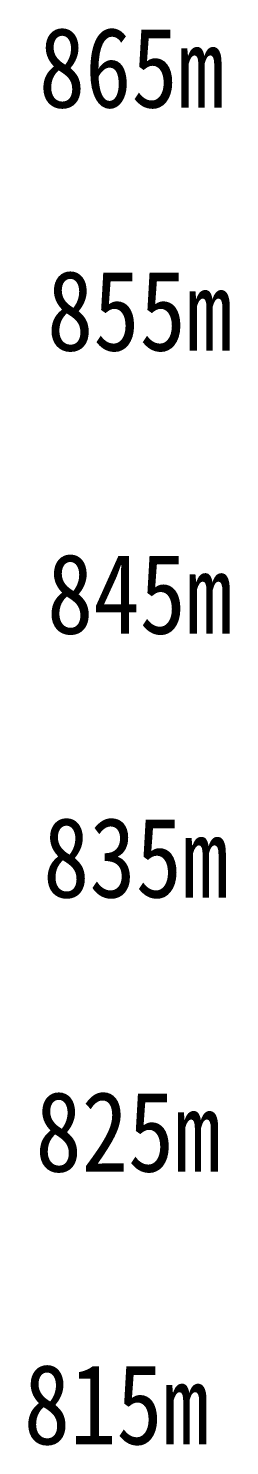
# Model space of a CAD drawing. Header units: millimetres. Extents: x 1102 to 4305, y 719 to 2307.
# Drawn here: x 2699.9 to 2707.5, y 1195.6 to 1248.6 of the extents above; entities that cross this region are included whole.
import ezdxf

# ---------------------------------------------------------------- set-up
doc = ezdxf.new("R2010")
doc.units = ezdxf.units.MM
doc.layers.add('巷道', color=7, linetype='Continuous', lineweight=0)
doc.styles.add('hyh', font='simhei.ttf', dxfattribs={"width": 0.85})

msp = doc.modelspace()

# ---------------------------------------------------------------- texts
at = {"layer": '巷道', "lineweight": 30, "char_height": 3, "attachment_point": 1, "style": 'hyh'}
for s, insert in [('865m', (2700.332, 1248.629, -1676.95)), ('855m', (2700.638, 1239.539, -1676.95)), ('845m', (2700.638, 1228.952, -1676.95)), ('835m', (2700.493, 1219.091, -1676.95)), ('825m', (2700.203, 1208.84, -1676.95)), ('815m', (2699.767, 1198.643, -1676.95))]:
    msp.add_mtext_dynamic_manual_height_columns(s, width=27.40676, gutter_width=1, heights=[-3], dxfattribs=dict(at, insert=insert))

doc.saveas('drawing.dxf')
